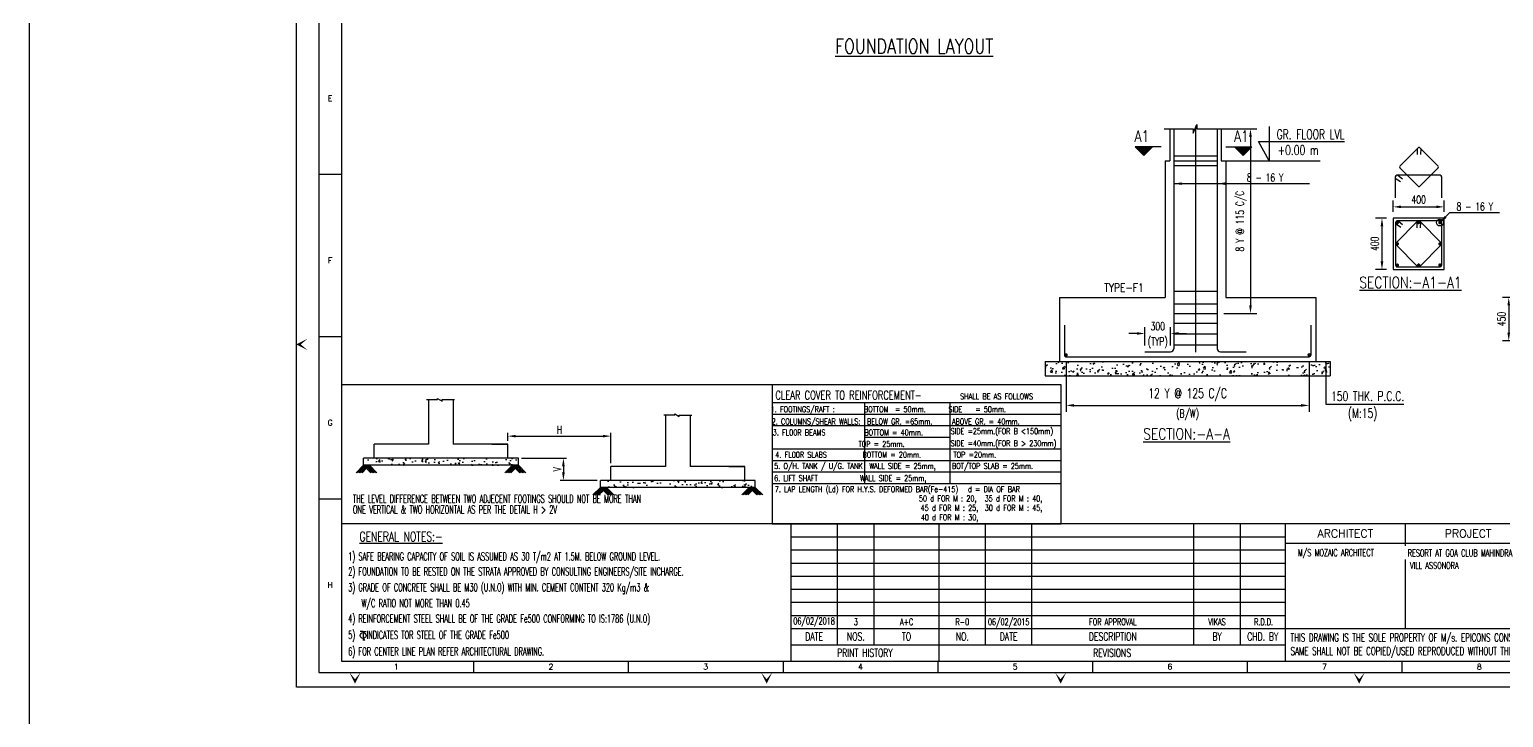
# Model space of a CAD drawing. Header units: millimetres. Extents: x 2659630 to 6742168, y -2425387 to -732288.
# Drawn here: x 3814846 to 3860886, y -1231167 to -1209679 of the extents above; entities that cross this region are included whole.
import ezdxf
from ezdxf.enums import TextEntityAlignment as Align

# ---------------------------------------------------------------- set-up
doc = ezdxf.new("R2010")
doc.units = ezdxf.units.MM
doc.header["$PDMODE"] = 35
doc.header["$PDSIZE"] = -25
for name, color, linetype in [('BEAM', 4, 'Continuous'), ('FRAME TABLE', 5, 'Continuous'), ('PNA', 8, 'Continuous'), ('S-BRECK LINE', 8, 'Continuous'), ('S-COLUMN', 1, 'Continuous'), ('S-COLUMN NO', 2, 'Continuous'), ('S-DIM-1', 5, 'Continuous'), ('S-FOOTING', 4, 'Continuous'), ('S-LEVEL SECTION', 3, 'Continuous'), ('S-NOTES', 4, 'Continuous'), ('S-PCC', 9, 'Continuous'), ('S-REINFORCEMENT', 6, 'Continuous'), ('S-RETAINING WALL', 6, 'Continuous'), ('S-SCHEDULE', 2, 'Continuous'), ('S-SECTION MARK', 1, 'Continuous'), ('S-SLAB TEXT', 2, 'Continuous'), ('S-TEXT-1', 4, 'Continuous'), ('S-TITIL', 6, 'Continuous'), ('TEXT (SHEET)', 4, 'Continuous'), ('TEXT NORMAL', 4, 'Continuous'), ('TEXT SCHEDULE', 2, 'Continuous'), ('TEXT1', 4, 'Continuous'), ('TITLE', 6, 'Continuous'), ('txt', 4, 'Continuous'), ('TXT1', 2, 'Continuous')]:
    doc.layers.add(name, color=color, linetype=linetype)
doc.layers.add('TEXT', color=150, linetype='Continuous', lineweight=25)
doc.styles.add('ROMANS', font='r.shx', dxfattribs={"width": 0.7})
doc.dimstyles.new('dim25', dxfattribs={"dimtxt": 250, "dimasz": 250, "dimexe": 200, "dimexo": 200, "dimgap": 100, "dimtad": 1, "dimdec": 0, "dimlfac": 0.25, "dimzin": 0, "dimdsep": 46, "dimtxsty": 'ROMANS', "dimcen": 0, "dimclrd": 5, "dimclre": 5, "dimclrt": 4, "dimadec": 0, "dimazin": 0, "dimtfac": 1, "dimtdec": 0, "dimtix": 1, "dimtofl": 0, "dimtmove": 2, "dimatfit": 3, "dimfxl": 1, "dimtolj": 1, "dimtzin": 0, "dimlwd": -1, "dimlwe": -1, "dimarcsym": 0})
doc.dimstyles.new('dim33.33', dxfattribs={"dimtxt": 250, "dimasz": 250, "dimexe": 200, "dimexo": 200, "dimgap": 100, "dimtad": 1, "dimdec": 0, "dimlfac": 0.333331, "dimzin": 0, "dimdsep": 46, "dimtxsty": 'ROMANS', "dimcen": 0, "dimclrd": 5, "dimclre": 5, "dimclrt": 4, "dimadec": 0, "dimazin": 0, "dimtfac": 1, "dimtdec": 0, "dimtix": 1, "dimtofl": 0, "dimtmove": 2, "dimatfit": 3, "dimfxl": 1, "dimtolj": 1, "dimtzin": 0, "dimlwd": -1, "dimlwe": -1, "dimarcsym": 0})
doc.dimstyles.new('INT', dxfattribs={"dimtxt": 250, "dimasz": 250, "dimexe": 100, "dimexo": 100, "dimgap": 75, "dimtad": 1, "dimdec": 0, "dimzin": 0, "dimdsep": 46, "dimtxsty": 'ROMANS', "dimcen": -0.25, "dimclrd": 5, "dimclre": 5, "dimclrt": 4, "dimazin": 0, "dimtfac": 1, "dimtdec": 0, "dimtix": 1, "dimtofl": 0, "dimtmove": 0, "dimatfit": 3, "dimfxl": 1, "dimtolj": 1, "dimtzin": 0, "dimarcsym": 0})

# ---------------------------------------------------------------- blocks, each defined once
blk = doc.blocks.new('FOLDER')
at = {"layer": 'PNA'}
for points in [[(-1250, 2500), (0, 0), (0, 1000)], [(1250, 2500), (0, 0), (0, 1000)]]:
    blk.add_solid(points, dxfattribs=at)
blk = doc.blocks.new('A2_SHEET')
at = {"color": 1}
for p, q in [((58702, 4994), (1413, 4994)), ((15443, 1726), (30941, 1726)), ((15443, 1218), (30890, 1218))]:
    blk.add_line(p, q, dxfattribs=at)
for p, q in [((16910, 1218), (16910, 4994)), ((18047, 1218), (18047, 4994)), ((21531, 1218), (21531, 4994)), ((22974, 1218), (22974, 4994)), ((28036, 1218), (28036, 4994)), ((29489, 1218), (29489, 4994))]:
    blk.add_line(p, q)
at = {"color": 5, "linetype": 'ByBlock', "lineweight": -2}
for p, q in [((15451, 4586), (30890, 4586)), ((15451, 4177), (30890, 4177)), ((15451, 3769), (30890, 3769)), ((15451, 3360), (30890, 3360)), ((15451, 2952), (30890, 2952)), ((15451, 2543), (30890, 2543)), ((15451, 2135), (30890, 2135))]:
    blk.add_line(p, q, dxfattribs=at)
blk.add_lwpolyline([(4, 41895), (59404, 41895), (59404, -105), (4, -105)], close=True)
at = {"color": 1, "const_width": 40.6}
for points in [[(15451, 716), (15451, 4994)], [(20079, 716), (20079, 4994)], [(30890, 707), (30890, 4994)], [(34646, 1723), (34646, 4994)], [(30890, 4387), (42247, 4387)], [(30890, 1723), (42247, 1723)]]:
    blk.add_lwpolyline(points, dxfattribs=at)
at = {"layer": 'PNA'}
for p, q in [((706, 15912), (1413, 15912)), ((706, 10843), (1413, 10843)), ((706, 5775), (1413, 5775)), ((5539, 706), (5539, 353)), ((10372, 706), (10372, 353)), ((15205, 706), (15205, 353)), ((20038, 706), (20038, 353)), ((24871, 706), (24871, 353)), ((29704, 706), (29704, 353)), ((34537, 706), (34537, 353))]:
    blk.add_line(p, q, dxfattribs=at)
at = {"layer": 'PNA', "color": 1}
for points in [[(706, 353), (59055, 353), (59055, 41438), (706, 41438)], [(1413, 706), (58702, 706), (58702, 41085), (1413, 41085)]]:
    blk.add_lwpolyline(points, close=True, dxfattribs=at)
at = {"layer": 'PNA', "xscale": 0.1412793173378008, "yscale": 0.1412793173378008, "zscale": 0.1412793173378008, "rotation": 270}
blk.add_blockref('FOLDER', (0, 10596), dxfattribs=at)
at = {"layer": 'PNA', "xscale": 0.1412793176302189, "yscale": 0.1412793176302189, "zscale": 0.1412793176302189}
for p in [(1837, 0), (14693, 0), (23876, 0), (33201, 0)]:
    blk.add_blockref('FOLDER', p, dxfattribs=at)
at = {"layer": 'PNA', "style": 'ROMANS'}
for s, p in [('E', (1060, 18286)), ('F', (1060, 13217)), ('G', (1060, 8149)), ('H', (1060, 3080)), ('1', (3123, 530)), ('2', (7956, 530)), ('3', (12789, 530)), ('4', (17622, 530)), ('5', (22455, 530)), ('6', (27288, 530)), ('7', (32121, 530)), ('8', (36954, 530))]:
    blk.add_text(s, height=177, dxfattribs=at).set_placement(p, align=Align.MIDDLE)
at = {"layer": 'TEXT (SHEET)', "color": 2, "style": 'ROMANS'}
for s, p in [('ARCHITECT', (32768, 4691)), ('PROJECT', (36602, 4691))]:
    blk.add_text(s, height=250, dxfattribs=at).set_placement(p, align=Align.MIDDLE_CENTER)
at = {"layer": 'TEXT (SHEET)', "color": 4, "style": 'ROMANS', "width": 0.7}
for s, p in [('DATE', (16177, 1472)), ('NOS.', (17479, 1472)), ('TO', (19063, 1472)), ('NO.', (20805, 1472)), ('DATE', (22253, 1472)), ('DESCRIPTION', (25505, 1472)), ('BY', (28763, 1472)), ('CHD. BY', (30189, 1472)), ('PRINT HISTORY', (17761, 967)), ('REVISIONS', (25484, 963))]:
    blk.add_text(s, height=250, dxfattribs=at).set_placement(p, align=Align.MIDDLE_CENTER)
at = {"layer": 'TEXT (SHEET)', "color": 4, "style": 'ROMANS', "width": 0.65}
for s, p in [('THIS DRAWING IS THE SOLE PROPERTY OF M/s. EPICONS CONSULTANTS PVT. LTD. AND', (31057, 1316)), ('SAME SHALL NOT BE COPIED/USED REPRODUCED WITHOUT THEIR WRITTEN PERMISSION.', (31057, 895))]:
    blk.add_text(s, height=250, dxfattribs=at).set_placement(p)
blk = doc.blocks.new('*D2029')
at = {"layer": 'Defpoints', "color": 0, "ltscale": 2500}
for p in [(3861466, -1218049), (3861050, -1219399), (3861466, -1219399)]:
    blk.add_point(p, dxfattribs=at)
at = {"layer": 'S-DIM-1', "color": 5}
for p, q in [((3861266, -1218049), (3860850, -1218049)), ((3861050, -1218299), (3861050, -1219149)), ((3861266, -1219399), (3860850, -1219399))]:
    blk.add_line(p, q, dxfattribs=at)
at = {"layer": 'S-DIM-1', "color": 5, "ltscale": 2500}
for points in [[(3861091, -1218299), (3861008, -1218299), (3861050, -1218049)], [(3861008, -1219149), (3861091, -1219149), (3861050, -1219399)]]:
    blk.add_solid(points, dxfattribs=at)
at = {"layer": 'S-DIM-1', "color": 4, "ltscale": 2500, "insert": (3860825, -1218724), "char_height": 250, "attachment_point": 5, "rotation": 90, "style": 'ROMANS'}
blk.add_mtext('\\A1;450', dxfattribs=at)
blk = doc.blocks.new('*D2032')
at = {"layer": 'Defpoints', "color": 0, "ltscale": 2500}
for p in [(3851947, -1212783), (3851947, -1218549), (3852983, -1218549)]:
    blk.add_point(p, dxfattribs=at)
at = {"layer": 'S-DIM-1', "color": 5}
for p, q in [((3852147, -1212783), (3853183, -1212783)), ((3852983, -1213033), (3852983, -1218299)), ((3852147, -1218549), (3853183, -1218549))]:
    blk.add_line(p, q, dxfattribs=at)
at = {"layer": 'S-DIM-1', "color": 5, "ltscale": 2500}
for points in [[(3853025, -1213033), (3852942, -1213033), (3852983, -1212783)], [(3852942, -1218299), (3853025, -1218299), (3852983, -1218549)]]:
    blk.add_solid(points, dxfattribs=at)
at = {"layer": 'S-DIM-1', "color": 4, "ltscale": 2500, "insert": (3852693, -1215666), "char_height": 250, "attachment_point": 5, "rotation": 90, "style": 'ROMANS'}
blk.add_mtext('\\A1;{8 Y @ 115 C/C}', dxfattribs=at)
blk = doc.blocks.new('*D2033')
at = {"layer": 'Defpoints', "color": 0, "ltscale": 2500}
for p in [(3847222, -1219845), (3854816, -1219845), (3854816, -1221420)]:
    blk.add_point(p, dxfattribs=at)
at = {"layer": 'S-DIM-1', "color": 5}
for p, q in [((3847222, -1220045), (3847222, -1221620)), ((3854816, -1220045), (3854816, -1221620)), ((3847472, -1221420), (3854566, -1221420))]:
    blk.add_line(p, q, dxfattribs=at)
at = {"layer": 'S-DIM-1', "color": 5, "ltscale": 2500}
for points in [[(3847472, -1221378), (3847472, -1221462), (3847222, -1221420)], [(3854566, -1221462), (3854566, -1221378), (3854816, -1221420)]]:
    blk.add_solid(points, dxfattribs=at)
at = {"layer": 'S-DIM-1', "color": 4, "ltscale": 2500, "char_height": 250, "attachment_point": 5, "style": 'ROMANS'}
for s, insert in [('\\A1;{\\H1.2x;12 Y @ 125 C/C', (3851019, -1221092)), ('(B/W)}', (3851019, -1221711))]:
    blk.add_mtext(s, dxfattribs=dict(at, insert=insert))
blk = doc.blocks.new('*D2034')
at = {"layer": 'Defpoints', "color": 0, "ltscale": 2500}
for p in [(3850487, -1219173), (3849687, -1219749), (3850487, -1219749)]:
    blk.add_point(p, dxfattribs=at)
at = {"layer": 'S-DIM-1', "color": 5}
for p, q in [((3849687, -1219549), (3849687, -1218973)), ((3850487, -1219549), (3850487, -1218973)), ((3849437, -1219173), (3849187, -1219173)), ((3850737, -1219173), (3850987, -1219173))]:
    blk.add_line(p, q, dxfattribs=at)
at = {"layer": 'S-DIM-1', "color": 5, "ltscale": 2500}
for points in [[(3849437, -1219215), (3849437, -1219132), (3849687, -1219173)], [(3850737, -1219132), (3850737, -1219215), (3850487, -1219173)]]:
    blk.add_solid(points, dxfattribs=at)
at = {"layer": 'S-DIM-1', "color": 4, "ltscale": 2500, "char_height": 250, "attachment_point": 5, "style": 'ROMANS'}
for s, insert in [('\\A1;{300', (3850087, -1218948)), ('(TYP)}', (3850087, -1219464))]:
    blk.add_mtext(s, dxfattribs=dict(at, insert=insert))
blk = doc.blocks.new('*D2035')
at = {"layer": 'Defpoints', "color": 0, "ltscale": 2500}
for p in [(3859036, -1215219), (3857436, -1215574), (3859036, -1215574)]:
    blk.add_point(p, dxfattribs=at)
at = {"layer": 'S-DIM-1', "color": 5}
for p, q in [((3857436, -1215374), (3857436, -1215019)), ((3857686, -1215219), (3858786, -1215219)), ((3859036, -1215374), (3859036, -1215019))]:
    blk.add_line(p, q, dxfattribs=at)
at = {"layer": 'S-DIM-1', "color": 5, "ltscale": 2500}
for points in [[(3857686, -1215177), (3857686, -1215260), (3857436, -1215219)], [(3858786, -1215260), (3858786, -1215177), (3859036, -1215219)]]:
    blk.add_solid(points, dxfattribs=at)
at = {"layer": 'S-DIM-1', "color": 4, "ltscale": 2500, "insert": (3858236, -1214994), "char_height": 250, "attachment_point": 5, "style": 'ROMANS'}
blk.add_mtext('\\A1;400', dxfattribs=at)
blk = doc.blocks.new('*D2036')
at = {"layer": 'Defpoints', "color": 0, "ltscale": 2500}
for p in [(3857436, -1215574), (3857090, -1217174), (3857436, -1217174)]:
    blk.add_point(p, dxfattribs=at)
at = {"layer": 'S-DIM-1', "color": 5}
for p, q in [((3857236, -1215574), (3856890, -1215574)), ((3857090, -1215824), (3857090, -1216924)), ((3857236, -1217174), (3856890, -1217174))]:
    blk.add_line(p, q, dxfattribs=at)
at = {"layer": 'S-DIM-1', "color": 5, "ltscale": 2500}
for points in [[(3857131, -1215824), (3857048, -1215824), (3857090, -1215574)], [(3857048, -1216924), (3857131, -1216924), (3857090, -1217174)]]:
    blk.add_solid(points, dxfattribs=at)
at = {"layer": 'S-DIM-1', "color": 4, "ltscale": 2500, "insert": (3856865, -1216374), "char_height": 250, "attachment_point": 5, "rotation": 90, "style": 'ROMANS'}
blk.add_mtext('\\A1;400', dxfattribs=at)
blk = doc.blocks.new('*D2020')
at = {"layer": 'Defpoints', "color": 0, "ltscale": 2500}
for p in [(3830115, -1223070), (3831523, -1223763), (3832679, -1223763)]:
    blk.add_point(p, dxfattribs=at)
at = {"layer": 'S-SLAB TEXT', "color": 5, "lineweight": -2}
for p, q in [((3830215, -1223070), (3831623, -1223070)), ((3831523, -1223320), (3831523, -1223513)), ((3832579, -1223763), (3831423, -1223763))]:
    blk.add_line(p, q, dxfattribs=at)
at = {"layer": 'S-SLAB TEXT', "color": 5, "ltscale": 2500}
for points in [[(3831564, -1223320), (3831481, -1223320), (3831523, -1223070)], [(3831481, -1223513), (3831564, -1223513), (3831523, -1223763)]]:
    blk.add_solid(points, dxfattribs=at)
at = {"layer": 'S-SLAB TEXT', "color": 4, "lineweight": -2, "ltscale": 2500, "insert": (3831323, -1223416), "char_height": 250, "attachment_point": 5, "rotation": 90, "style": 'ROMANS'}
blk.add_mtext('\\A1;V', dxfattribs=at)
blk = doc.blocks.new('*D2021')
at = {"layer": 'Defpoints', "color": 0, "ltscale": 2500}
for p in [(3829785, -1222630), (3833008, -1222379), (3833008, -1223323)]:
    blk.add_point(p, dxfattribs=at)
at = {"layer": 'S-SLAB TEXT', "color": 5, "lineweight": -2}
for p, q in [((3829785, -1222530), (3829785, -1222279)), ((3833008, -1223223), (3833008, -1222279)), ((3830035, -1222379), (3832758, -1222379))]:
    blk.add_line(p, q, dxfattribs=at)
at = {"layer": 'S-SLAB TEXT', "color": 5, "ltscale": 2500}
for points in [[(3830035, -1222338), (3830035, -1222421), (3829785, -1222379)], [(3832758, -1222421), (3832758, -1222338), (3833008, -1222379)]]:
    blk.add_solid(points, dxfattribs=at)
at = {"layer": 'S-SLAB TEXT', "color": 4, "lineweight": -2, "ltscale": 2500, "insert": (3831397, -1222179), "char_height": 250, "attachment_point": 5, "style": 'ROMANS'}
blk.add_mtext('\\A1;H', dxfattribs=at)

msp = doc.modelspace()

# ---------------------------------------------------------------- hatches: boundary and pattern name
at = {"layer": 'S-PCC'}
h = msp.add_hatch(dxfattribs=at)
h.set_pattern_fill('AR-CONC', color=256, scale=3, style=0)
h.set_pattern_definition([(50, (-5652920.07, 1181430.2), (546.554007, -47.817257), [57.15, -628.65]), (355, (-5652920.1, 1181430.2), (-105.728478, 573.16993), [45.72, -502.92]), (100.451, (-5652874.53, 1181426.2), (440.827505, 525.350063), [48.57, -534.27]), (46.1842, (-5652920.1, 1181582.6), (813.237123, -126.126984), [85.725, -942.975]), (96.6356, (-5652852.3, 1181572.1), (712.212703, 742.27667), [72.855, -801.405]), (351.184, (-5652920.1, 1181582.6), (712.21382, 742.27535), [68.58, -754.38]), (21, (-5652843.87, 1181544.5), (454.84464, -306.796556), [57.15, -628.65]), (326, (-5652843.9, 1181544.5), (185.406085, 552.563898), [45.72, -502.92]), (71.4514, (-5652805.97, 1181518.9), (640.249472, 245.768573), [48.57, -534.27]), (37.5, (-5652920.07, 1181430.2), (9.2658098, 253.6651166), [0, -496.824, 0, -510.54, 0, -504.825]), (7.5, (-5652920.07, 1181430.2), (200.4589875, 300.5417245), [0, -291.084, 0, -485.394, 0, -192.405]), (327.5, (-5653090, 1181430.2), (406.7717855, -17.186232), [0, -190.5, 0, -594.36, 0, -788.67]), (317.5, (-5653166.2, 1181430.2), (444.387544, 76.279473), [0, -247.65, 0, -394.716, 0, -560.07])])
h.paths.add_polyline_path([(3846568.963, -1220048.505), (3846568.963, -1220498.505), (3855468.963, -1220498.505), (3855468.963, -1220048.505)])
at = {"layer": 'S-SCHEDULE'}
h = msp.add_hatch(dxfattribs=at)
h.set_pattern_fill('AR-CONC', color=9, scale=72.377493, style=0)
h.set_pattern_definition([(50, (-31025951.06, 7238641.27), (519.1349405, -45.4184223), [54.28312, -597.1143196]), (355, (-31025951.06, 7238641.3), (-100.424737, 544.417811), [43.426496, -477.691456]), (100.4514, (-31025907.8, 7238637.5), (418.710589, 498.999058), [46.133552, -507.469085]), (46.1842, (-31025951.06, 7238786), (772.442318, -119.798513), [81.42468, -895.67148]), (96.6356, (-31025886.7, 7238776.05), (676.485437, 705.042097), [69.20033, -761.203506]), (351.1842, (-31025951.1, 7238786), (676.484887, 705.042625), [65.139744, -716.537183]), (21, (-31025878.7, 7238749.84), (432.0263615, -291.4054605), [54.28312, -597.1143196]), (326, (-31025878.7, 7238749.84), (176.105538, 524.845425), [43.426496, -477.691456]), (71.4514, (-31025842.7, 7238725.56), (608.1320765, 233.4394886), [46.133552, -507.469085]), (37.5, (-31025951.06, 7238641.27), (8.8009985, 240.9402267), [0, -471.9012562, 0, -484.929205, 0, -479.500893]), (7.5, (-31025951.06, 7238641.27), (190.4031368, 285.4653103), [0, -276.4820243, 0, -461.0446322, 0, -182.7531705]), (327.5, (-31026112.46, 7238641.27), (386.3672979, -16.3246508), [0, -180.9437332, 0, -564.5444476, 0, -749.1070555]), (317.5, (-31026184.84, 7238641.27), (422.0955305, 72.453477), [0, -235.226853, 0, -374.9154152, 0, -531.9745756])])
h.paths.add_polyline_path([(3829645.708, -1223289.87), (3829645.708, -1223070.064), (3826124.515, -1223070.064), (3826124.515, -1223111.979), (3826124.515, -1223289.87)])
h.paths.add_polyline_path([(3829645.708, -1223070.064), (3829645.708, -1223289.87), (3830114.992, -1223289.87), (3830114.992, -1223070.064)])
h.paths.add_polyline_path([(3826124.515, -1223289.87), (3826124.515, -1223070.064), (3825740.396, -1223070.064), (3825740.396, -1223289.87)])
h.paths.add_polyline_path([(3825740.396, -1223289.87), (3825740.396, -1223070.064), (3825279.275, -1223070.064), (3825279.275, -1223289.87)])
h = msp.add_hatch(dxfattribs=at)
h.set_pattern_fill('AR-CONC', color=9, scale=72.377493, style=0)
h.set_pattern_definition([(50, (-31025951.06, 7238192.8), (519.1349405, -45.4184223), [54.28312, -597.1143196]), (355, (-31025951.06, 7238192.8), (-100.424737, 544.417811), [43.426496, -477.691456]), (100.4514, (-31025907.8, 7238189.03), (418.710589, 498.999058), [46.133552, -507.469085]), (46.1842, (-31025951.06, 7238337.6), (772.442318, -119.798513), [81.42468, -895.67148]), (96.6356, (-31025886.7, 7238327.6), (676.485437, 705.042097), [69.20033, -761.203506]), (351.1842, (-31025951.1, 7238337.6), (676.484887, 705.042625), [65.139744, -716.537183]), (21, (-31025878.7, 7238301.4), (432.0263615, -291.4054605), [54.28312, -597.1143196]), (326, (-31025878.7, 7238301.4), (176.105538, 524.845425), [43.426496, -477.691456]), (71.4514, (-31025842.7, 7238277.1), (608.1320765, 233.4394886), [46.133552, -507.469085]), (37.5, (-31025951.06, 7238192.82), (8.8009985, 240.9402267), [0, -471.9012562, 0, -484.929205, 0, -479.500893]), (7.5, (-31025951.06, 7238192.82), (190.4031368, 285.4653103), [0, -276.4820243, 0, -461.0446322, 0, -182.7531705]), (327.5, (-31026112.46, 7238192.82), (386.3672979, -16.3246508), [0, -180.9437332, 0, -564.5444476, 0, -749.1070555]), (317.5, (-31026184.84, 7238192.82), (422.0955305, 72.453477), [0, -235.226853, 0, -374.9154152, 0, -531.9745756])])
h.paths.add_polyline_path([(3837044.994, -1223982.463), (3837044.994, -1223762.658), (3833523.801, -1223762.658), (3833523.801, -1223804.572), (3833523.801, -1223982.463)])
h.paths.add_polyline_path([(3837044.994, -1223762.658), (3837044.994, -1223982.463), (3837514.278, -1223982.463), (3837514.278, -1223762.658)])
h.paths.add_polyline_path([(3833523.801, -1223982.463), (3833523.801, -1223762.658), (3833139.681, -1223762.658), (3833139.681, -1223982.463)])
h.paths.add_polyline_path([(3833139.681, -1223982.463), (3833139.681, -1223762.658), (3832678.561, -1223762.658), (3832678.561, -1223982.463)])
at = {"layer": 'S-SECTION MARK', "ltscale": 5}
h = msp.add_hatch(dxfattribs=at)
h.set_pattern_fill('ANSI31', color=256, scale=172.406964, angle=180, style=0)
h.set_pattern_definition([(315, (3775056.826, -1211505.727), (-15.2387667, -15.2387667), [])])
h.paths.add_polyline_path([(3849653.967, -1213611.834), (3849382.101, -1213344.705), (3849925.832, -1213344.705)])
h = msp.add_hatch(dxfattribs=at)
h.set_pattern_fill('ANSI31', color=256, scale=172.406964, angle=180, style=0)
h.set_pattern_definition([(225, (3927350.08, -1211505.727), (15.2387667, -15.2387667), [])])
h.paths.add_polyline_path([(3852752.938, -1213611.834), (3853024.804, -1213344.705), (3852481.073, -1213344.705)])

# ---------------------------------------------------------------- linework, layer by layer
at = {"color": 8, "lineweight": 25}
msp.add_lwpolyline([(3834657.995, -1221719.237), (3834999.012, -1221719.237), (3834999.012, -1221682.143), (3835142.213, -1221763.768), (3835142.213, -1221719.968), (3835530.919, -1221719.968)], dxfattribs=at)
at = {"layer": 'BEAM', "color": 4, "linetype": 'Continuous', "lineweight": 25}
for p, q in [((3827312.475, -1221238.432), (3827312.475, -1222630.454)), ((3828081.793, -1221238.432), (3828081.793, -1222630.454)), ((3834711.76, -1221719.968), (3834711.76, -1223323.047)), ((3835481.079, -1221719.968), (3835481.079, -1223323.047)), ((3825608.983, -1223070.064), (3825608.983, -1222630.454)), ((3827312.475, -1222630.454), (3825608.983, -1222630.454)), ((3829785.284, -1222630.454), (3828081.793, -1222630.454)), ((3829290.723, -1222630.454), (3829785.284, -1222630.454)), ((3829785.284, -1223070.064), (3829785.284, -1222630.454)), ((3825279.275, -1223289.87), (3825279.275, -1223070.064)), ((3830114.992, -1223070.064), (3825279.275, -1223070.064)), ((3830114.992, -1223289.87), (3825279.275, -1223289.87)), ((3830114.992, -1223289.87), (3830114.992, -1223070.064)), ((3834711.76, -1223323.047), (3833008.269, -1223323.047)), ((3833008.269, -1223762.658), (3833008.269, -1223323.047)), ((3837184.57, -1223323.047), (3835481.079, -1223323.047)), ((3836690.008, -1223323.047), (3837184.57, -1223323.047)), ((3837184.57, -1223762.658), (3837184.57, -1223323.047)), ((3837514.278, -1223762.658), (3832678.561, -1223762.658)), ((3832678.561, -1223982.463), (3832678.561, -1223762.658)), ((3837514.278, -1223982.463), (3832678.561, -1223982.463)), ((3837514.278, -1223982.463), (3837514.278, -1223762.658))]:
    msp.add_line(p, q, dxfattribs=at)
at = {"layer": 'BEAM', "color": 8, "linetype": 'Continuous'}
for p, q in [((3825046.137, -1223523.009), (3825279.275, -1223289.87)), ((3825512.414, -1223523.009), (3825279.275, -1223289.87)), ((3825559.042, -1223523.009), (3825325.903, -1223289.87)), ((3825605.67, -1223523.009), (3825372.531, -1223289.87)), ((3825652.297, -1223523.009), (3825419.159, -1223289.87)), ((3825698.925, -1223523.009), (3825465.786, -1223289.87)), ((3829695.343, -1223523.009), (3829928.481, -1223289.87)), ((3830161.62, -1223523.009), (3829928.481, -1223289.87)), ((3830208.248, -1223523.009), (3829975.109, -1223289.87)), ((3830254.876, -1223523.009), (3830021.737, -1223289.87)), ((3830301.503, -1223523.009), (3830068.365, -1223289.87)), ((3830348.131, -1223523.009), (3830114.992, -1223289.87)), ((3825092.764, -1223523.009), (3825302.589, -1223313.184)), ((3825139.392, -1223523.009), (3825325.903, -1223336.498)), ((3825186.02, -1223523.009), (3825349.217, -1223359.811)), ((3825232.648, -1223523.009), (3825372.531, -1223383.125)), ((3829741.97, -1223523.009), (3829951.795, -1223313.184)), ((3829788.598, -1223523.009), (3829975.109, -1223336.498)), ((3829835.226, -1223523.009), (3829998.423, -1223359.811)), ((3829881.854, -1223523.009), (3830021.737, -1223383.125)), ((3832445.422, -1224215.602), (3832678.561, -1223982.463)), ((3832492.05, -1224215.602), (3832701.875, -1224005.777)), ((3832538.678, -1224215.602), (3832725.189, -1224029.091)), ((3832585.305, -1224215.602), (3832748.503, -1224052.405)), ((3832631.933, -1224215.602), (3832771.816, -1224075.719)), ((3832911.7, -1224215.602), (3832678.561, -1223982.463)), ((3832958.327, -1224215.602), (3832725.189, -1223982.463)), ((3833004.955, -1224215.602), (3832771.816, -1223982.463)), ((3833051.583, -1224215.602), (3832818.444, -1223982.463)), ((3833098.211, -1224215.602), (3832865.072, -1223982.463)), ((3837094.628, -1224215.602), (3837327.767, -1223982.463)), ((3837141.256, -1224215.602), (3837351.081, -1224005.777)), ((3837187.884, -1224215.602), (3837374.395, -1224029.091)), ((3837234.512, -1224215.602), (3837397.709, -1224052.405)), ((3837281.139, -1224215.602), (3837421.023, -1224075.719)), ((3837560.906, -1224215.602), (3837327.767, -1223982.463)), ((3837607.534, -1224215.602), (3837374.395, -1223982.463)), ((3837654.161, -1224215.602), (3837421.023, -1223982.463)), ((3837700.789, -1224215.602), (3837467.65, -1223982.463)), ((3837747.417, -1224215.602), (3837514.278, -1223982.463))]:
    msp.add_line(p, q, dxfattribs=at)
at = {"layer": 'BEAM', "color": 8, "linetype": 'Continuous', "lineweight": 25}
msp.add_lwpolyline([(3827247.549, -1221238.871), (3827588.566, -1221238.871), (3827588.566, -1221201.777), (3827731.767, -1221283.402), (3827731.767, -1221239.602), (3828120.473, -1221239.602)], dxfattribs=at)
at = {"layer": 'FRAME TABLE'}
for p, q in [((3847065.462, -1221337.146), (3838045.217, -1221337.146)), ((3847065.462, -1221699.034), (3838045.217, -1221699.034)), ((3847065.462, -1222060.921), (3838045.217, -1222060.921)), ((3847065.462, -1222060.921), (3838045.217, -1222060.921)), ((3847065.462, -1222784.696), (3838045.217, -1222784.696)), ((3847065.462, -1223146.583), (3838045.217, -1223146.583)), ((3847065.462, -1223146.583), (3838045.217, -1223146.583)), ((3847065.462, -1223508.471), (3838045.217, -1223508.471)), ((3847065.462, -1223870.358), (3838045.217, -1223870.358))]:
    msp.add_line(p, q, dxfattribs=at)
at = {"layer": 'FRAME TABLE', "color": 7}
for p, q in [((3840942.165, -1223870.358), (3840942.165, -1221337.146)), ((3843607.311, -1223870.358), (3843607.311, -1221352.878))]:
    msp.add_line(p, q, dxfattribs=at)
at = {"layer": 'S-BRECK LINE'}
msp.add_lwpolyline([(3850287.597, -1212783.125), (3851189.654, -1212783.125), (3851189.654, -1212920.498), (3851302.469, -1212645.751), (3851302.469, -1212783.125), (3852147.373, -1212783.125)], dxfattribs=at)
at = {"layer": 'S-COLUMN', "color": 1}
for p, q in [((3850467.373, -1212783.125), (3850467.373, -1213778.008)), ((3852067.373, -1212783.125), (3852067.373, -1213778.008)), ((3850317.373, -1213778.008), (3850317.373, -1218048.505)), ((3850317.373, -1213778.008), (3850467.373, -1213778.008)), ((3852067.373, -1213778.008), (3852217.373, -1213778.008)), ((3852217.373, -1213778.008), (3852217.373, -1218048.505))]:
    msp.add_line(p, q, dxfattribs=at)
at = {"layer": 'S-COLUMN', "color": 1, "elevation": -0.144}
msp.add_lwpolyline([(3857435.633, -1217174.062), (3859035.635, -1217174.062), (3859035.639, -1215574.062), (3857435.637, -1215574.062), (3857435.633, -1217174.062)], dxfattribs=at)
at = {"layer": 'S-COLUMN', "ltscale": 2500}
msp.add_circle((3858901.928, -1215710.681, -0.144), 105.935, dxfattribs=at)
at = {"layer": 'S-COLUMN NO', "ltscale": 2500}
msp.add_line((3850587.373, -1213778.008), (3851947.373, -1213778.008), dxfattribs=at)
at = {"layer": 'S-FOOTING'}
for p, q in [((3847018.963, -1218048.505, -0.025), (3850317.373, -1218048.505, 0.042)), ((3847018.963, -1218048.505), (3847018.963, -1220048.505)), ((3852217.373, -1218048.505, 0.04), (3855018.963, -1218048.505, -0.025)), ((3855018.963, -1218048.505), (3855018.963, -1220048.505)), ((3846568.963, -1220048.505), (3855468.963, -1220048.505)), ((3846568.963, -1220048.505), (3846568.963, -1220498.505)), ((3855468.963, -1220048.505), (3855468.963, -1220498.505)), ((3846568.963, -1220498.505), (3855468.963, -1220498.505))]:
    msp.add_line(p, q, dxfattribs=at)
at = {"layer": 'S-LEVEL SECTION'}
msp.add_line((3852217.373, -1213778.008), (3855160.8, -1213778.008), dxfattribs=at)
msp.add_lwpolyline([(3853566.899, -1212705.261), (3853566.899, -1213778.008), (3853232.814, -1213177.72), (3855916.344, -1213177.72)], dxfattribs=at)
at = {"layer": 'S-NOTES', "linetype": 'Continuous'}
msp.add_line((3838045.217, -1220778.571), (3824590.222, -1220778.571), dxfattribs=at)
msp.add_lwpolyline([(3847065.462, -1220778.571), (3838045.217, -1220778.571), (3838045.217, -1225116.527), (3847065.462, -1225115.018)], close=True, dxfattribs=at)
at = {"layer": 'S-REINFORCEMENT'}
for p, q in [((3850587.373, -1212783.125), (3850587.373, -1219648.505)), ((3851267.373, -1212731.222), (3851267.373, -1219758.2)), ((3851947.373, -1212783.125), (3851947.373, -1219648.505)), ((3857646.258, -1213943.399, -0.122), (3858216.851, -1213372.673, -0.122)), ((3858847.553, -1213943.402, -0.122), (3858276.962, -1213372.674, -0.122)), ((3857646.257, -1214003.496, -0.122), (3858216.848, -1214574.225, -0.122)), ((3858847.553, -1214003.499, -0.122), (3858276.959, -1214574.225, -0.122)), ((3857506.676, -1214281.971), (3857506.673, -1214941.971)), ((3858905.638, -1214231.971, -0.144), (3857556.676, -1214231.971)), ((3858955.638, -1214941.971, -0.144), (3858955.638, -1214281.971, -0.144)), ((3857515.637, -1215704.062, -0.144), (3857515.634, -1217044.062, -0.144)), ((3857528.992, -1216338.711, -0.144), (3858200.278, -1215667.268, -0.144)), ((3858905.638, -1215654.062, -0.144), (3857565.637, -1215654.062, -0.144)), ((3858942.28, -1216338.714, -0.144), (3858270.997, -1215667.268, -0.144)), ((3858955.635, -1217044.062, -0.144), (3858955.638, -1215704.062, -0.144)), ((3857528.992, -1216409.413, -0.144), (3858200.275, -1217080.858, -0.144)), ((3858942.28, -1216409.416, -0.144), (3858270.994, -1217080.859, -0.144)), ((3857565.634, -1217094.062, -0.144), (3858905.635, -1217094.062, -0.144)), ((3847168.963, -1218915.785), (3847168.963, -1219848.505)), ((3854868.963, -1218915.785), (3854868.963, -1219848.505)), ((3847218.963, -1219898.505), (3854818.963, -1219898.505)), ((3849687.373, -1219748.505, -0.045), (3850487.373, -1219748.505)), ((3852047.373, -1219748.505, 0.077), (3852847.373, -1219748.505, 0.032))]:
    msp.add_line(p, q, dxfattribs=at)
at = {"layer": 'S-REINFORCEMENT', "color": 2}
for p, q in [((3850587.373, -1213628.008), (3851947.373, -1213628.008)), ((3850587.373, -1213928.008), (3851947.373, -1213928.008)), ((3850587.373, -1217848.505, 0.022), (3851947.373, -1217848.505, 0.022)), ((3850587.373, -1218248.505, 0.077), (3851947.373, -1218248.505, 0.077)), ((3850587.373, -1218548.505, 0.077), (3851947.373, -1218548.505, 0.077)), ((3850587.373, -1218848.505, 0.077), (3851947.373, -1218848.505, 0.077)), ((3850587.373, -1219186.344, 0.077), (3851947.373, -1219186.344, 0.077)), ((3850587.373, -1219524.183, 0.077), (3851947.373, -1219524.183, 0.077))]:
    msp.add_line(p, q, dxfattribs=at)
at = {"layer": 'S-REINFORCEMENT', "const_width": 52.92}
for points, elevation in [([(3857542.392, -1215708.635, 1), (3857597.472, -1215708.635, 1)], -0.144), ([(3857542.392, -1215708.635, 1), (3857597.472, -1215708.635, 1)], -0.144), ([(3857542.392, -1215708.635, 1), (3857597.472, -1215708.635, 1)], -0.144), ([(3858208.097, -1215708.637, 1), (3858263.177, -1215708.637, 1)], -0.144), ([(3858208.097, -1215708.637, 1), (3858263.177, -1215708.637, 1)], -0.144), ([(3858208.097, -1215708.637, 1), (3858263.177, -1215708.637, 1)], -0.144), ([(3858874.388, -1215710.681, 1), (3858929.468, -1215710.681, 1)], -0.144), ([(3858874.388, -1215710.681, 1), (3858929.468, -1215710.681, 1)], -0.144), ([(3858874.388, -1215710.681, 1), (3858929.468, -1215710.681, 1)], -0.144), ([(3857542.39, -1216374.062, 1), (3857597.47, -1216374.062, 1)], -0.144), ([(3857542.39, -1216374.062, 1), (3857597.47, -1216374.062, 1)], -0.144), ([(3857542.39, -1216374.062, 1), (3857597.47, -1216374.062, 1)], -0.144), ([(3858928.882, -1216374.065, -1), (3858873.802, -1216374.065, -1)], -0.144), ([(3858928.882, -1216374.065, -1), (3858873.802, -1216374.065, -1)], -0.144), ([(3858928.882, -1216374.065, -1), (3858873.802, -1216374.065, -1)], -0.144), ([(3857542.256, -1217041.127, 1), (3857597.336, -1217041.127, 1)], -0.144), ([(3857542.256, -1217041.127, 1), (3857597.336, -1217041.127, 1)], -0.144), ([(3857542.256, -1217041.127, 1), (3857597.336, -1217041.127, 1)], -0.144), ([(3858208.094, -1217039.49, -1), (3858263.174, -1217039.49, -1)], -0.144), ([(3858208.094, -1217039.49, -1), (3858263.174, -1217039.49, -1)], -0.144), ([(3858208.094, -1217039.49, -1), (3858263.174, -1217039.49, -1)], -0.144), ([(3858874.227, -1217038.638, 1), (3858929.307, -1217038.638, 1)], -0.144), ([(3858874.227, -1217038.638, 1), (3858929.307, -1217038.638, 1)], -0.144), ([(3858874.227, -1217038.638, 1), (3858929.307, -1217038.638, 1)], -0.144), ([(3847194.615, -1219845.214, -1), (3847249.695, -1219845.214, -1)], -0.077), ([(3854788.582, -1219841.292, -1), (3854843.662, -1219841.292, -1)], -0.077), ([(3854788.582, -1219841.292, -1), (3854843.662, -1219841.292, -1)], -0.077), ([(3854788.582, -1219841.292, -1), (3854843.662, -1219841.292, -1)], -0.077)]:
    msp.add_lwpolyline(points, format="xyb", close=True, dxfattribs=dict(at, elevation=elevation))
at = {"layer": 'S-REINFORCEMENT'}
for centre, radius, start, end in [((3858246.906, -1213402.722, -0.122), 42.5, 44.9930802, 135.0066764), ((3857676.313, -1213973.448, -0.122), 42.5, 135.0066764, 224.993062), ((3858817.497, -1213973.451, -0.122), 42.5, 315.0066582, 44.9930802), ((3857556.676, -1214281.971), 50, 90, 179.9997344), ((3858905.638, -1214281.971, -0.144), 50, 0, 90), ((3858246.904, -1214544.177, -0.122), 42.5, 224.993062, 315.0066582), ((3857565.637, -1215704.062, -0.144), 50, 90, 179.9997344), ((3858235.637, -1215702.619, -0.144), 50, 44.9930802, 135.0066764), ((3858905.638, -1215704.062, -0.144), 50, 359.9997344, 90), ((3857564.351, -1216374.062, -0.144), 50, 135.0066764, 224.993062), ((3858906.921, -1216374.065, -0.144), 50, 315.0066582, 44.9930802), ((3857565.634, -1217044.062, -0.144), 50, 179.9997344, 270), ((3858235.634, -1217045.507, -0.144), 50, 224.993062, 315.0066582), ((3858905.635, -1217044.062, -0.144), 50, 270, 359.9997344), ((3847218.963, -1219848.505), 50, 180, 270), ((3850487.373, -1219648.505), 100, 270, 0), ((3852047.373, -1219648.505), 100, 180, 270), ((3854818.963, -1219848.505), 50, 270, 0)]:
    msp.add_arc(centre, radius, start, end, dxfattribs=at)
at = {"layer": 'S-RETAINING WALL', "ltscale": 2500}
for p, q in [((3858189.507, -1213400.023, -0.122), (3858191.324, -1213585.709, -0.122)), ((3858304.698, -1213400.417, -0.122), (3858294.525, -1213586.759, -0.122)), ((3857506.676, -1214318.05, 0), (3857664.925, -1214431.468, 0)), ((3857584.006, -1214231.935, 0), (3857726.709, -1214348.799, 0)), ((3857515.636, -1215740.14, -0.144), (3857673.885, -1215853.559, -0.144)), ((3857592.967, -1215654.026, -0.144), (3857735.67, -1215770.89, -0.144)), ((3858178.151, -1215683.42, -0.144), (3858180.056, -1215878.107, -0.144)), ((3858293.312, -1215694.982, -0.144), (3858283.257, -1215879.157, -0.144))]:
    msp.add_line(p, q, dxfattribs=at)
at = {"layer": 'S-SECTION MARK'}
for p, q in [((3850194.959, -1213344.705, -0.077), (3849382.101, -1213344.705, -0.077)), ((3849382.101, -1213344.705, -0.077), (3849653.967, -1213611.834, -0.077)), ((3849925.832, -1213344.705, -0.077), (3849653.967, -1213611.834, -0.077)), ((3852211.946, -1213344.705, -0.154), (3853024.804, -1213344.705, -0.154)), ((3852481.073, -1213344.705, -0.154), (3852752.938, -1213611.834, -0.154)), ((3853024.804, -1213344.705, -0.154), (3852752.938, -1213611.834, -0.154))]:
    msp.add_line(p, q, dxfattribs=at)
at = {"layer": 'TEXT NORMAL', "linetype": 'Continuous'}
for p, q in [((3825267.171, -1228477.264), (3825177.07, -1228477.264)), ((3825267.171, -1228477.264), (3825267.171, -1228765.997)), ((3825267.171, -1228477.264), (3825357.272, -1228477.264)), ((3825267.171, -1228699.37), (3825313.986, -1228758.336))]:
    msp.add_line(p, q, dxfattribs=at)
msp.add_circle((3825267.171, -1228606.958), 92.411, dxfattribs=at)
at = {"layer": 'TEXT1', "color": 5}
msp.add_line((3843607.311, -1222422.808), (3840942.165, -1222422.808), dxfattribs=at)

# ---------------------------------------------------------------- block references
msp.add_blockref('A2_SHEET', (3823177.429, -1230111.012))

# ---------------------------------------------------------------- texts
at = {"layer": 'S-DIM-1', "color": 4, "ltscale": 2500, "char_height": 300, "attachment_point": 5, "rotation": 359.9999954, "style": 'ROMANS'}
for s, insert in [('{\\A1;150 THK. P.C.C.}', (3856642.337, -1221130.861, 0)), ('{\\A1;(M:15)}', (3856486.287, -1221711.856, 0)), ('{\\A1;(M:15)}', (3856486.287, -1221711.856, 0)), ('{\\A1;(M:15)}', (3856486.287, -1221711.856, 0))]:
    msp.add_mtext(s, dxfattribs=dict(at, insert=insert))
at = {"layer": 'S-LEVEL SECTION', "char_height": 300, "attachment_point": 5, "line_spacing_factor": 0.938532, "style": 'ROMANS'}
for s, insert in [('GR. FLOOR LVL', (3854860.92, -1212954.361)), ('GR. FLOOR LVL', (3854860.92, -1212954.361)), ('GR. FLOOR LVL', (3854860.92, -1212954.361)), ('+0.00 m', (3854469.961, -1213446.609)), ('+0.00 m', (3854469.961, -1213446.609)), ('+0.00 m', (3854469.961, -1213446.609))]:
    msp.add_mtext(s, dxfattribs=dict(at, insert=insert))
at = {"layer": 'S-SECTION MARK', "style": 'ROMANS', "width": 0.8}
for p in [(3849590.209, -1213011.436, -0.088), (3852700.716, -1213011.436, -0.165)]:
    msp.add_text('A1', height=349.9991, dxfattribs=at).set_placement(p, align=Align.MIDDLE)
at = {"layer": 'S-TEXT-1', "style": 'ROMANS', "width": 0.7}
for p in [(3853438.283, -1214305.261, -0.077), (3859987.969, -1215211.499, -0.144)]:
    msp.add_text('8 - 16 Y', height=250, dxfattribs=at).set_placement(p, align=Align.MIDDLE_CENTER)
at = {"layer": 'S-TITIL', "lineweight": 30, "style": 'ROMANS', "width": 0.8}
msp.add_text('%%UFOUNDATION LAYOUT', height=450, dxfattribs=at).set_placement((3842477.547, -1210201.108), align=Align.MIDDLE_CENTER)
for s, p in [('%%USECTION:-A1-A1', (3856383.987, -1217755.522, -0.077)), ('%%USECTION:-A-A', (3849632.457, -1222487.669, -0.077))]:
    msp.add_text(s, height=350, dxfattribs=at).set_placement(p)
at = {"layer": 'TEXT', "color": 2, "style": 'ROMANS', "width": 0.7}
for s, p in [('RESORT AT GOA CLUB MAHINDRA', (3857894.466, -1226029.948)), ('VILL ASSONORA', (3857961.952, -1226420.501))]:
    msp.add_text(s, height=212.12121, dxfattribs=at).set_placement(p, align=Align.MIDDLE_LEFT)
for s, height, p in [('06/02/2018', 212.1212, (3839352.818, -1228151.449)), ('3', 212.121, (3840656.009, -1228180.393)), ('A+C', 212.1212, (3842240.435, -1228180.393)), ('R-0', 212.1212, (3843982.722, -1228180.393)), ('06/02/2015', 212.1212, (3845430.282, -1228180.393)), ('FOR APPROVAL', 212.12121, (3848682.738, -1228180.393)), ('VIKAS', 212.1212, (3851940.013, -1228180.393)), ('R.D.D.', 212.1212, (3853392.393, -1228180.393))]:
    msp.add_text(s, height=height, dxfattribs=at).set_placement(p, align=Align.MIDDLE_CENTER)
at = {"layer": 'TEXT NORMAL', "linetype": 'Continuous', "style": 'ROMANS', "width": 0.6}
for s, p in [('THE LEVEL DIFFERENCE BETWEEN TWO ADJECENT FOOTINGS SHOULD NOT BE MORE THAN', (3824949.01, -1224461.265)), ('ONE VERTICAL & TWO HORIZONTAL AS PER THE DETAIL H > 2V', (3824949.01, -1224798.064)), ('1) SAFE BEARING CAPACITY OF SOIL IS ASSUMED AS 30 T/m2 AT 1.5M. BELOW GROUND LEVEL.', (3824800.847, -1226262.044)), ('2) FOUNDATION TO BE RESTED ON THE STRATA APPROVED BY CONSULTING ENGINEERS/SITE INCHARGE.', (3824800.847, -1226735.073)), ('3) GRADE OF CONCRETE SHALL BE M30 (U.N.O) WITH MIN. CEMENT CONTENT 320 Kg/m3 & ', (3824800.847, -1227227.034)), ('W/C RATIO NOT MORE THAN 0.45', (3825218.118, -1227723.374)), ('4) REINFORCEMENT STEEL SHALL BE OF THE GRADE Fe500 CONFORMING TO IS:1786 (U.N.O)', (3824800.847, -1228204.061)), ('5)   INDICATES TOR STEEL OF THE GRADE Fe500', (3824800.847, -1228714.967)), ('6) FOR CENTER LINE PLAN REFER ARCHITECTURAL DRAWING.', (3824800.847, -1229227.083))]:
    msp.add_text(s, height=250, dxfattribs=at).set_placement(p)
at = {"layer": 'TEXT SCHEDULE', "style": 'ROMANS', "width": 0.8}
msp.add_text('TYPE-F1', height=259.7402, dxfattribs=at).set_placement((3849032.975, -1217742.704, -0.102), align=Align.MIDDLE_CENTER)
at = {"layer": 'TITLE', "color": 1, "linetype": 'Continuous', "style": 'ROMANS', "width": 0.7}
msp.add_text('%%UGENERAL NOTES:-', height=300, dxfattribs=at).set_placement((3825153.827, -1225665.996))
at = {"layer": 'txt', "color": 4, "style": 'ROMANS', "width": 0.7}
for s, p in [('   1. FOOTINGS/RAFT :         BOTTOM  = 50mm.       SIDE    = 50mm.', (3837692.466, -1221630.796)), ('SHALL BE AS FOLLOWS', (3843911.904, -1221229.051)), ('   2. COLUMNS/SHEAR WALLS:  BELOW GR. =65mm.      ABOVE GR. = 40mm.', (3837722.832, -1222013.971)), ('3. FL00R BEAMS            BOTTOM = 40mm. ', (3838061.297, -1222355.946)), (' SIDE =25mm.(FOR B <150mm)', (3843514.804, -1222314.582)), ('                        TOP = 25mm. ', (3838307.51, -1222714.791)), (' SIDE =40mm.(FOR B > 230mm)', (3843514.804, -1222693.816)), ('5. O/H. TANK / U/G. TANK  WALL SIDE = 25mm,     BOT/TOP SLAB = 25mm.', (3838105.636, -1223401.732)), ('4. FL00R SLABS           BOTTOM = 20mm. ', (3838142.347, -1223050.885)), ('TOP =20mm.', (3843703.435, -1223050.292)), ('6. LIFT SHAFT             WALL SIDE = 25mm,     ', (3838105.636, -1223781.824)), ('7. LAP LENGTH (Ld) FOR H.Y.S. DEFORMED BAR(Fe-415)   d = DIA OF BAR', (3838124.36, -1224128.437)), ('  50 d FOR M : 20,', (3842423.666, -1224417.133)), ('45 d FOR M : 25,', (3842680.748, -1224710.324)), ('35 d FOR M : 40,', (3844680.627, -1224418.31)), ('30 d FOR M : 45,', (3844683.383, -1224708.972)), ('40 d FOR M : 30,', (3842683.672, -1225007.292))]:
    msp.add_text(s, height=180.9437, dxfattribs=at).set_placement(p)
at = {"layer": 'TXT1', "style": 'ROMANS', "width": 0.7}
msp.add_text(' CLEAR COVER TO REINFORCEMENT- ', height=271.4156, dxfattribs=at).set_placement((3838014.272, -1221236.755))

# ---------------------------------------------------------------- dimensions: what is measured, and where the dimension line sits
at = {"layer": 'S-DIM-1'}
dim = msp.add_linear_dim(base=(3852983.247, -1218548.505), p1=(3851947.373, -1212783.125), p2=(3851947.373, -1218548.505, 0.077), angle=90, text='{8 Y @ 115 C/C}', dimstyle='dim33.33', dxfattribs=at)
dim.commit()
dim.dimension.update_dxf_attribs({"geometry": '*D2032', "text_midpoint": (3852692.771, -1215665.815)})
dim = msp.add_linear_dim(base=(3859035.639, -1215218.611, -0.144), p1=(3857435.637, -1215574.062, -0.144), p2=(3859035.639, -1215574.062, -0.144), dimstyle='dim25', dxfattribs=at)
dim.commit()
dim.dimension.update_dxf_attribs({"geometry": '*D2035', "text_midpoint": (3858235.638, -1214993.611, -0.144)})
for base, p1, p2, dimstyle, picture, middle in [((3857089.635, -1217174.062, -0.144), (3857435.637, -1215574.062, -0.144), (3857435.633, -1217174.062, -0.144), 'dim25', '*D2036', (3856864.635, -1216374.062, -0.144)), ((3861049.509, -1219398.505, -0.178), (3861465.914, -1218048.505, -0.025), (3861465.914, -1219398.505, -0.025), 'dim33.33', '*D2029', (3860824.509, -1218723.505, -0.178))]:
    dim = msp.add_linear_dim(base=base, p1=p1, p2=p2, angle=90, dimstyle=dimstyle, dxfattribs=at)
    dim.commit()
    dim.dimension.update_dxf_attribs({"geometry": picture, "text_midpoint": middle})
for base, p1, p2, text, picture, middle in [((3850487.373, -1219173.296, -0.154), (3849687.373, -1219748.505, -0.077), (3850487.373, -1219748.505), '{300\\X(TYP)}', '*D2034', (3850087.373, -1219173.296, -0.154)), ((3854816.122, -1221420.138, -0.077), (3847222.155, -1219844.733, -0.077), (3854816.122, -1219844.733, -0.077), '{\\H1.2x;12 Y @ 125 C/C\\X(B/W)}', '*D2033', (3851019.138, -1221420.138, -0.077))]:
    dim = msp.add_linear_dim(base=base, p1=p1, p2=p2, text=text, dimstyle='dim33.33', dxfattribs=at)
    dim.commit()
    dim.dimension.update_dxf_attribs({"geometry": picture, "text_midpoint": middle})
at = {"layer": 'S-SLAB TEXT', "color": 1, "lineweight": -2}
dim = msp.add_linear_dim(base=(3833008.269, -1222379.489), p1=(3829785.284, -1222630.454), p2=(3833008.269, -1223323.047), text='H', dimstyle='INT', override={"dimfxl": 60, "dimarcsym": 1}, dxfattribs=at)
dim.commit()
dim.dimension.update_dxf_attribs({"geometry": '*D2021', "text_midpoint": (3831396.777, -1222179.489)})
dim = msp.add_linear_dim(base=(3831522.543, -1223762.658), p1=(3830114.992, -1223070.064), p2=(3832678.561, -1223762.658), angle=90, text='V', dimstyle='INT', override={"dimfxl": 60, "dimarcsym": 1}, dxfattribs=at)
dim.commit()
dim.dimension.update_dxf_attribs({"geometry": '*D2020', "text_midpoint": (3831322.543, -1223416.361)})

# ---------------------------------------------------------------- leaders
at = {"layer": 'S-DIM-1'}
for points in [[(3850588.283, -1214493.602, -0.077), (3853552.822, -1214493.602, -0.077)], [(3851947.373, -1214493.602, -0.077), (3854826.173, -1214493.602, -0.077)], [(3858901.928, -1215710.681, -0.144), (3859212.824, -1215399.841, -0.144), (3860756.885, -1215399.841, -0.144)], [(3858901.928, -1215710.681, -0.144), (3859212.824, -1215399.841, -0.144), (3860301.772, -1215399.841, -0.144)], [(3858901.928, -1215710.681, -0.144), (3859212.824, -1215399.841, -0.144), (3860301.772, -1215399.841, -0.144)], [(3855335.03, -1220107.049, 0), (3855335.03, -1221384.216, 0), (3857773.883, -1221384.216, 0)], [(3855335.03, -1220107.049, 0), (3855335.03, -1221384.216, 0), (3857773.883, -1221384.216, 0)], [(3855335.03, -1220107.049, 0), (3855335.03, -1221384.216, 0), (3857773.883, -1221384.216, 0)]]:
    msp.add_leader(points, dimstyle='dim33.33', dxfattribs=at)

# ---------------------------------------------------------------- next in the draw order: texts
at = {"layer": 'TEXT', "color": 2, "insert": (3854464.364, -1225912.843), "char_height": 212.12121, "width": 3298.82878, "attachment_point": 1, "style": 'ROMANS', "bg_fill": 2}
msp.add_mtext('M/S MOZAIC ARCHITECT', dxfattribs=at)

# ---------------------------------------------------------------- next in the draw order: linework, layer by layer
at = {"layer": 'S-COLUMN NO', "ltscale": 2500}
msp.add_lwpolyline([(3814845.884, -1073997.354), (4322310.866, -1073997.354), (4322310.866, -1264311.494), (3814845.884, -1264311.494)], close=True, dxfattribs=at)

doc.saveas('drawing.dxf')
